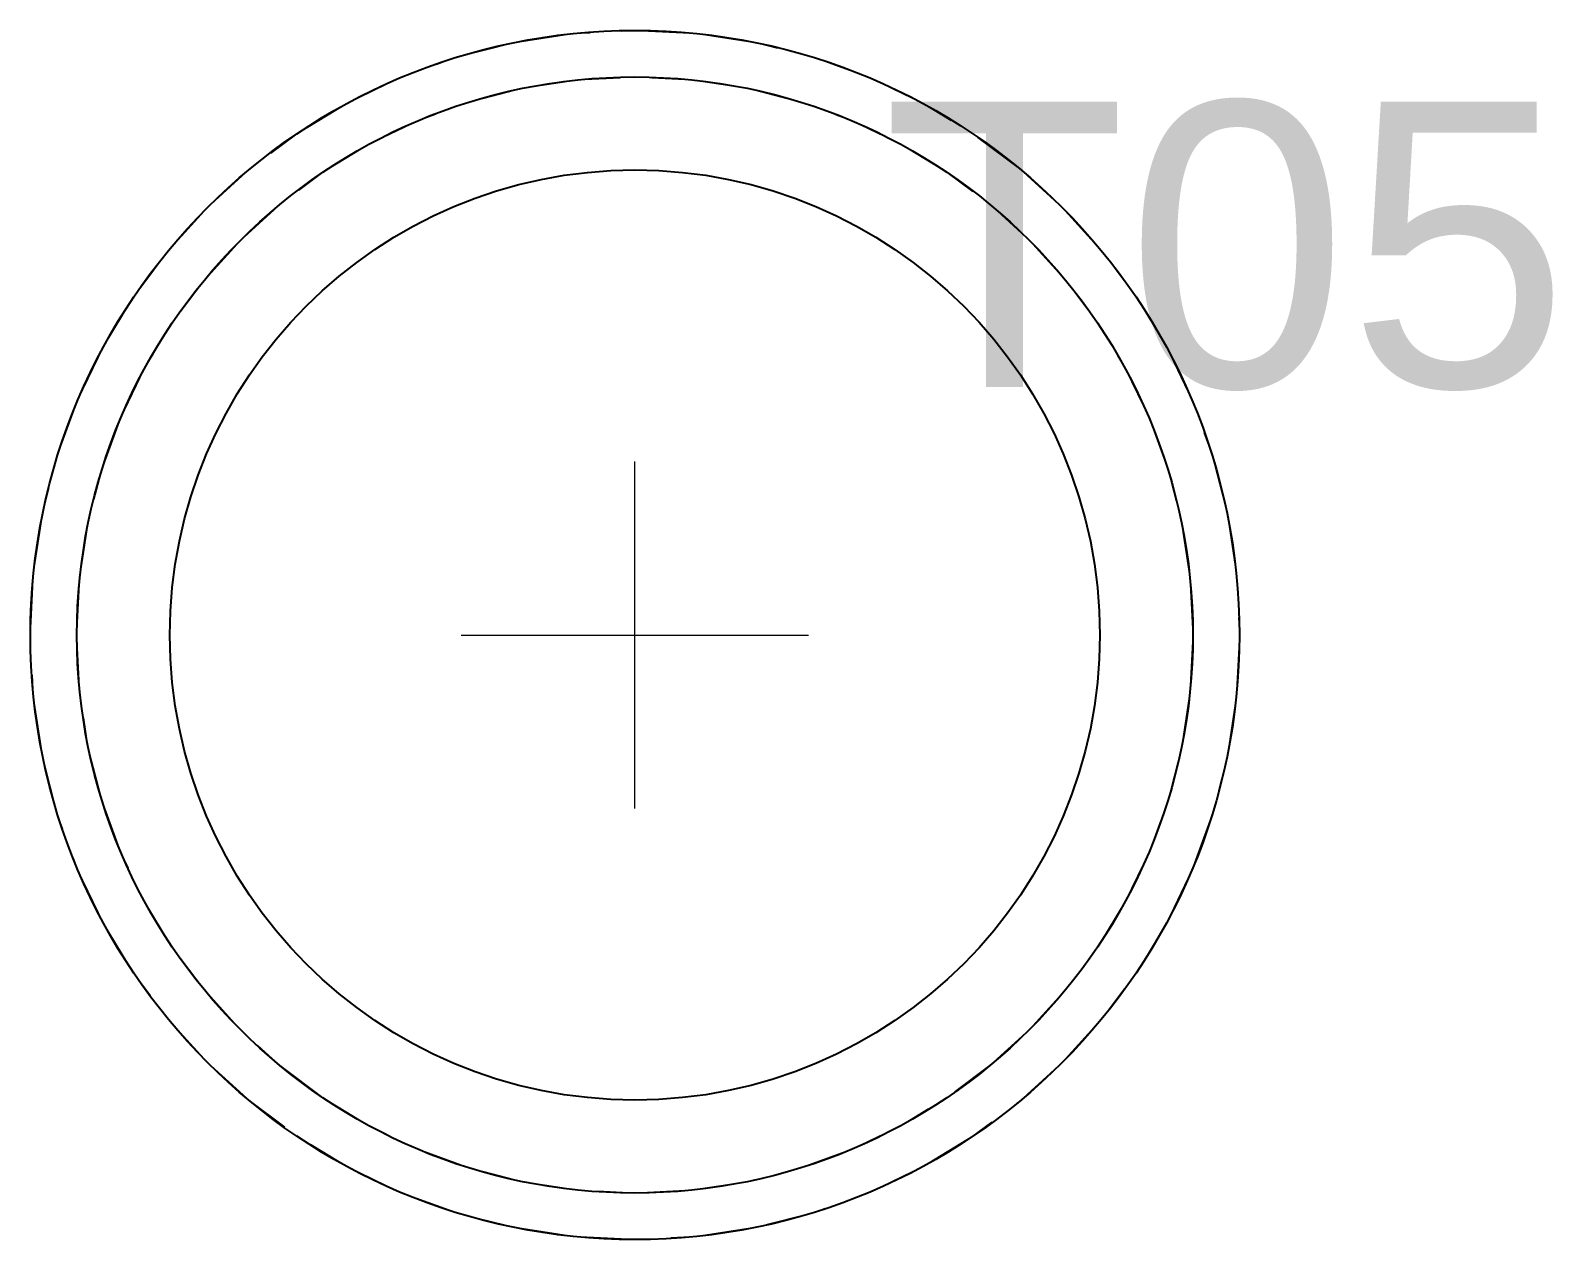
# Model space of a CAD drawing. Header units: millimetres. Extents: x 7 to 422, y 36 to 182.
# Drawn here: x 104.08 to 112.27, y 45.58 to 52.08 of the extents above; entities that cross this region are included whole.
import ezdxf

# ---------------------------------------------------------------- set-up
doc = ezdxf.new("R2010")
doc.units = ezdxf.units.MM
doc.header["$LTSCALE"] = 0.666667
doc.linetypes.add('DASHED', pattern=[1.524, 1.27, -0.254])
for name, color, linetype, lineweight in [('ANNOTATIONS', 7, 'CONTINUOUS', 18), ('HIDDEN', 7, 'DASHED', 13), ('VISIBLE', 7, 'CONTINUOUS', 25)]:
    doc.layers.add(name, color=color, linetype=linetype, lineweight=lineweight)
doc.styles.add('CJK', font='Arial Unicode.ttf')

msp = doc.modelspace()

# ---------------------------------------------------------------- linework, layer by layer
at = {"layer": 'ANNOTATIONS'}
for p, q in [((107.33333, 47.9), (107.33333, 49.76667)), ((106.4, 48.83333), (108.26667, 48.83333))]:
    msp.add_line(p, q, dxfattribs=at)
at = {"layer": 'HIDDEN'}
for radius in [3.25, 3]:
    msp.add_circle((107.33333, 48.83333), radius, dxfattribs=at)
at = {"layer": 'VISIBLE'}
for radius in [3.25, 3, 2.5]:
    msp.add_circle((107.33333, 48.83333), radius, dxfattribs=at)

# ---------------------------------------------------------------- texts
at = {"layer": 'ANNOTATIONS', "style": 'CJK'}
msp.add_text('T05', height=1.533333, dxfattribs=at).set_placement((108.66667, 50.16667))

doc.saveas('drawing.dxf')
